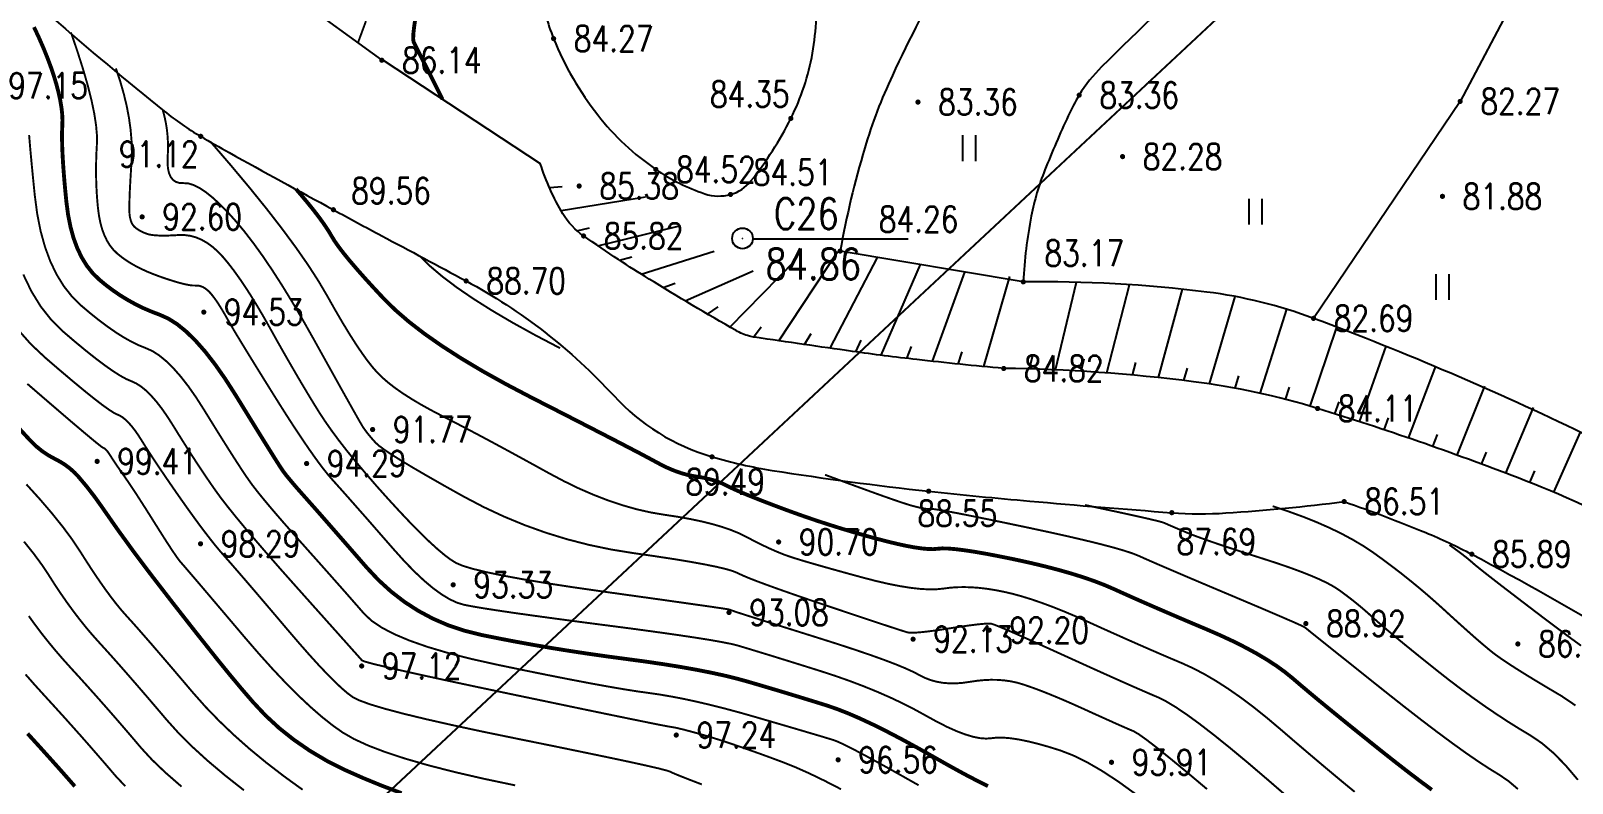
# Model space of a CAD drawing. Extents: x 532522 to 2902776, y -101917278 to 111238625.
# Drawn here: x 1135499 to 1195198, y 3098240 to 3127380 of the extents above; entities that cross this region are included whole.
import ezdxf
from ezdxf.enums import TextEntityAlignment as Align

# ---------------------------------------------------------------- set-up
doc = ezdxf.new("R2010")
doc.units = 0
doc.header["$LTSCALE"] = 1000
doc.header["$MEASUREMENT"] = 0
doc.header["$PDMODE"] = 33
doc.header["$PDSIZE"] = 0.125
doc.layers.get('0').update_dxf_attribs({"linetype": 'CONTINUOUS'})
doc.layers.add('Õ÷μØºìÏß', color=20, linetype='CONTINUOUS')
doc.layers.add('新地形图', color=7, linetype='CONTINUOUS')
doc.styles.add('HZ', font='rs', dxfattribs={"width": 0.8, "bigfont": 'hztxt'})
doc.linetypes.add('10421', pattern='A,2,[150,AAA.SHX,S=1,R=0,X=0,Y=1],1e-11', length=2)

# ---------------------------------------------------------------- blocks, each defined once
blk = doc.blocks.new('GC121')
for p, q in [((-0.5, -0.64), (-0.5, 1.36)), ((0.5, -0.64), (0.5, 1.36)), ((-0.5, -0.64), (-0.5, 0.86))]:
    blk.add_line(p, q)
blk = doc.blocks.new('GC200')
at = {"linetype": 'Continuous', "const_width": 0.2, "flags": 128}
blk.add_lwpolyline([(-0.1, 0, 1), (0.1, 0, 1)], format="xyb", close=True, dxfattribs=at)
blk = doc.blocks.new('GC117')
blk.add_circle((0, 0), 0.8)
blk.add_point((0, 0))
blk = doc.blocks.new('A$C22E77CCE')
at = {"layer": '新地形图', "color": 53, "linetype": 'Continuous'}
for p, q in [((543758, 720876), (254724, 450963)), ((322738, 506156), (318876, 498858)), ((318876, 498858), (313198, 490454)), ((283600, 495519), (284098, 495563)), ((284051, 494627), (287328, 495168)), ((284669, 493847), (285157, 493956)), ((285481, 493264), (288584, 494025)), ((297498, 493524, 84859), (291498, 493524, 84859)), ((286312, 492709), (286795, 492842)), ((287154, 492169), (289980, 493056)), ((290589, 490119), (293115, 492693)), ((292493, 489585), (294774, 493050)), ((294473, 489298), (296312, 492816)), ((301954, 491867), (294861, 493060)), ((296454, 489024), (297977, 492536)), ((288862, 491128), (291487, 492294)), ((298440, 488791), (299693, 492247)), ((300429, 488586), (301438, 492077)), ((288005, 491644), (288476, 491813)), ((303198, 488457), (304013, 491854)), ((305194, 488339), (306070, 491759)), ((307186, 488159), (308121, 491582)), ((289723, 490620), (290136, 490901)), ((309171, 487914), (310159, 491300)), ((311136, 487549), (312157, 490808)), ((291504, 489732), (291808, 490129)), ((293483, 489441), (293734, 489873)), ((295463, 489157), (295677, 489609)), ((313072, 487048), (314096, 490115)), ((297446, 488902), (297631, 489367)), ((299434, 488685), (299590, 489160)), ((302198, 488493), (302311, 488980)), ((314980, 486449), (316016, 489373)), ((304196, 488406), (304317, 488891)), ((306191, 488257), (306318, 488741)), ((308179, 488046), (308315, 488528)), ((316878, 485817), (317928, 488609)), ((310157, 487749), (310302, 488227)), ((312109, 487315), (312263, 487791)), ((318764, 485153), (319831, 487823)), ((314028, 486753), (314190, 487226)), ((315930, 486137), (316102, 486606)), ((320639, 484457), (321719, 487003)), ((317823, 485489), (318003, 485955)), ((322498, 483718), (323543, 486050)), ((319703, 484809), (319894, 485271)), ((321572, 484096), (321772, 484554))]:
    blk.add_line(p, q, dxfattribs=at)
at = {"layer": '新地形图', "color": 53, "linetype": '10421'}
blk.add_line((271577, 504471), (277109, 500451), dxfattribs=at)
at = {"layer": '新地形图', "color": 53, "linetype": 'Continuous', "flags": 128}
for points in [[(545219, 722241), (253262, 449598)], [(301954, 491867), (294861, 493060), (294861, 493060)]]:
    blk.add_lwpolyline(points, dxfattribs=at)
at = {"layer": '新地形图', "color": 53, "linetype": 'Continuous'}
for points, const_width, elevation in [([(263437, 478925), (263679, 478588), (263934, 478250), (264202, 477912), (264483, 477573), (264776, 477234), (265082, 476894), (265399, 476548), (265721, 476191), (266050, 475822), (266386, 475443), (266728, 475052), (267077, 474649), (267432, 474235), (267793, 473810), (268210, 473357), (268730, 472860), (269354, 472317)], 75, 103000), ([(263311, 476663), (263653, 476274), (264020, 475869), (264395, 475459), (264762, 475055), (265121, 474655), (265472, 474261), (265814, 473872), (266148, 473488), (266475, 473110), (266793, 472737), (267174, 472332)], 75, 104000), ([(263391, 474370), (263803, 473918), (264191, 473488), (264557, 473080), (264900, 472693), (265220, 472328)], 150, 105000), ([(276495, 501967), (276348, 501568), (276244, 501287), (276183, 501124)], 75, 86000), ([(263344, 484025), (263876, 483438), (264349, 482885), (264763, 482368), (265119, 481887), (265416, 481441), (265679, 481027), (265930, 480642), (266171, 480286), (266400, 479960), (266619, 479662), (266826, 479394), (267023, 479154), (267208, 478944), (267406, 478726), (267640, 478464), (267909, 478157), (268215, 477806), (268556, 477410), (268933, 476971), (269346, 476486), (269794, 475958), (270281, 475409), (270808, 474864), (271374, 474323), (271981, 473785), (272628, 473252), (273316, 472722), (274043, 472196)], 75, 101000), ([(263380, 487919), (264040, 487349), (264617, 486853), (265109, 486431), (265518, 486085), (265842, 485813), (266083, 485615), (266239, 485493), (266311, 485445), (266342, 485431), (266374, 485411), (266407, 485384), (266440, 485351), (266475, 485312), (266511, 485266), (266547, 485214), (266585, 485155), (266627, 485088), (266677, 485010), (266735, 484922), (266801, 484824), (266875, 484715), (266957, 484596), (267047, 484466), (267145, 484326), (267253, 484169), (267374, 483991), (267506, 483792), (267651, 483571), (267807, 483328), (267976, 483064), (268156, 482779), (268349, 482471), (268539, 482170), (268709, 481902), (268861, 481667), (268993, 481466), (269107, 481298), (269201, 481163), (269277, 481062), (269334, 480994), (269414, 480904), (269558, 480736), (269768, 480491), (270044, 480169), (270384, 479769), (270789, 479292), (271260, 478737), (271795, 478105), (272352, 477461), (272885, 476868), (273395, 476328), (273881, 475841), (274345, 475406), (274784, 475023), (275201, 474692), (275594, 474414), (276032, 474162), (276584, 473908), (277249, 473654), (278027, 473398), (278919, 473142), (279924, 472884), (281042, 472626), (282274, 472367)], 75, 99000), ([(263638, 501736), (263834, 501315), (264009, 500914), (264163, 500533), (264297, 500172), (264412, 499830), (264510, 499505), (264590, 499197), (264654, 498907), (264700, 498633), (264729, 498377), (264741, 498139), (264735, 497917), (264725, 497685), (264724, 497414), (264731, 497103), (264746, 496754), (264770, 496366), (264802, 495940), (264843, 495474), (264892, 494969), (264959, 494463), (265052, 493995), (265171, 493563), (265316, 493169), (265488, 492811), (265686, 492491), (265910, 492207), (266160, 491961), (266427, 491740), (266702, 491533), (266985, 491341), (267275, 491163), (267573, 490999), (267879, 490849), (268193, 490714), (268514, 490592), (268844, 490444), (269185, 490227), (269535, 489942), (269896, 489588), (270268, 489166), (270649, 488675), (271041, 488116), (271443, 487489), (271828, 486864), (272168, 486313), (272463, 485836), (272714, 485433), (272920, 485104), (273081, 484849), (273197, 484668), (273269, 484560), (273326, 484483), (273395, 484392), (273479, 484289), (273576, 484172), (273687, 484041), (273811, 483897), (273949, 483740), (274100, 483570), (274276, 483372), (274489, 483132), (274738, 482849), (275022, 482525), (275343, 482158), (275701, 481749), (276094, 481298), (276524, 480805), (276984, 480315), (277471, 479871), (277984, 479475), (278523, 479126), (279087, 478824), (279678, 478568), (280295, 478360), (280938, 478199), (281601, 478065), (282276, 477935), (282963, 477810), (283663, 477690), (284376, 477575), (285101, 477465), (285838, 477360), (286589, 477260), (287324, 477161), (288015, 477060), (288663, 476956), (289267, 476849), (289828, 476739), (290346, 476627), (290820, 476512), (291251, 476394), (291657, 476275), (292057, 476157), (292453, 476039), (292842, 475922), (293227, 475805), (293605, 475689), (293979, 475574), (294346, 475459), (294730, 475328), (295152, 475163), (295612, 474965), (296109, 474733), (296645, 474467), (297218, 474168), (297829, 473836), (298478, 473470), (299111, 473112), (299673, 472804), (300165, 472547), (300586, 472339)], 150, 95000), ([(265070, 501529), (265323, 500786), (265540, 500101), (265721, 499473), (265865, 498903), (265972, 498390), (266042, 497934), (266077, 497536), (266074, 497196), (266057, 496884), (266046, 496573), (266041, 496263), (266043, 495954), (266051, 495646), (266066, 495338), (266088, 495031), (266116, 494725), (266155, 494431), (266209, 494157), (266278, 493906), (266363, 493676), (266463, 493467), (266578, 493280), (266709, 493115), (266855, 492971), (267015, 492841), (267189, 492715), (267376, 492595), (267577, 492480), (267792, 492371), (268019, 492266), (268261, 492167), (268515, 492072), (268765, 491986), (268993, 491913), (269197, 491851), (269379, 491802), (269538, 491765), (269674, 491740), (269788, 491727), (269879, 491726), (269957, 491726), (270035, 491716), (270111, 491695), (270186, 491663), (270259, 491621), (270331, 491568), (270402, 491505), (270472, 491432), (270542, 491348), (270615, 491254), (270690, 491149), (270768, 491034), (270848, 490909), (270931, 490773), (271017, 490628), (271105, 490472), (271213, 490283), (271356, 490038), (271536, 489738), (271752, 489383), (272004, 488971), (272292, 488505), (272616, 487982), (272977, 487404), (273342, 486824), (273683, 486295), (273999, 485818), (274290, 485391), (274555, 485016), (274795, 484691), (275011, 484419), (275201, 484197), (275394, 483983), (275616, 483734), (275869, 483449), (276151, 483129), (276464, 482774), (276806, 482383), (277178, 481957), (277581, 481496), (277988, 481043), (278377, 480643), (278745, 480297), (279095, 480003), (279425, 479763), (279736, 479575), (280028, 479440), (280300, 479359), (280615, 479299), (281034, 479227), (281556, 479146), (282183, 479053), (282913, 478950), (283748, 478836), (284686, 478711), (285729, 478575), (286767, 478440), (287693, 478314), (288506, 478200), (289207, 478095), (289796, 478002), (290273, 477918), (290637, 477846), (290890, 477783), (291111, 477718), (291382, 477636), (291704, 477538), (292076, 477424), (292498, 477294), (292971, 477147), (293494, 476984), (294067, 476804), (294655, 476613), (295223, 476413), (295770, 476206), (296297, 475991), (296804, 475769), (297291, 475539), (297757, 475300), (298203, 475055), (298623, 474823), (299014, 474626), (299374, 474465), (299704, 474340), (300004, 474250), (300274, 474196), (300514, 474177), (300723, 474193), (300935, 474216), (301181, 474215), (301462, 474191), (301777, 474144), (302126, 474073), (302510, 473979), (302929, 473862), (303382, 473721), (303874, 473532), (304412, 473269), (304995, 472932), (305624, 472521), (306297, 472036)], 75, 94000), ([(266812, 500134), (266977, 499636), (267116, 499149), (267230, 498674), (267318, 498211), (267380, 497759), (267417, 497319), (267428, 496891), (267413, 496474), (267388, 496083), (267367, 495733), (267351, 495423), (267340, 495154), (267333, 494925), (267331, 494737), (267333, 494589), (267339, 494482), (267350, 494398), (267366, 494320), (267386, 494248), (267410, 494182), (267438, 494123), (267471, 494070), (267508, 494022), (267550, 493981), (267596, 493944), (267645, 493909), (267699, 493874), (267756, 493841), (267817, 493810), (267882, 493780), (267951, 493752), (268024, 493725), (268108, 493701), (268212, 493683), (268335, 493670), (268477, 493662), (268639, 493659), (268821, 493661), (269021, 493669), (269242, 493682), (269470, 493682), (269694, 493651), (269915, 493590), (270131, 493499), (270344, 493377), (270553, 493225), (270758, 493042), (270960, 492829), (271163, 492586), (271374, 492312), (271592, 492009), (271818, 491677), (272051, 491314), (272292, 490921), (272540, 490499), (272795, 490047), (273051, 489588), (273301, 489146), (273545, 488721), (273782, 488312), (274013, 487919), (274237, 487543), (274456, 487184), (274668, 486841), (274893, 486496), (275150, 486128), (275438, 485738), (275758, 485326), (276111, 484892), (276495, 484436), (276910, 483957), (277358, 483456), (277805, 482970), (278217, 482534), (278595, 482149), (278940, 481815), (279250, 481532), (279526, 481299), (279768, 481117), (279976, 480985), (280232, 480875), (280617, 480757), (281131, 480631), (281774, 480497), (282547, 480354), (283449, 480204), (284481, 480045), (285641, 479879), (286791, 479718), (287788, 479579), (288634, 479460), (289327, 479361), (289869, 479284), (290259, 479227), (290497, 479190), (290582, 479175), (290596, 479168), (290616, 479160), (290644, 479149), (290679, 479136), (290721, 479122), (290769, 479105), (290825, 479085), (290888, 479064), (290997, 479029), (291191, 478967), (291470, 478878), (291833, 478764), (292281, 478622), (292814, 478455), (293432, 478261), (294134, 478040), (294845, 477814), (295489, 477602), (296065, 477405), (296573, 477223), (297013, 477055), (297385, 476902), (297690, 476763), (297927, 476640), (298136, 476534), (298354, 476448), (298583, 476384), (298822, 476340), (299071, 476318), (299331, 476316), (299600, 476335), (299880, 476375), (300162, 476417), (300436, 476444), (300704, 476456), (300964, 476452), (301218, 476432), (301464, 476397), (301704, 476346), (301936, 476279), (302173, 476199), (302427, 476109), (302696, 476007), (302982, 475893), (303283, 475769), (303601, 475634), (303934, 475487), (304284, 475330), (304628, 475173), (304943, 475031), (305229, 474902), (305487, 474786), (305716, 474684), (305917, 474596), (306089, 474521), (306233, 474460), (306419, 474352), (306720, 474138), (307136, 473819), (307666, 473392), (308311, 472860), (309070, 472221)], 75, 93000), ([(268618, 498542), (268632, 498500), (268696, 498258), (268748, 498011), (268787, 497761), (268813, 497506), (268827, 497248), (268828, 496986), (268817, 496719), (268811, 496469), (268828, 496253), (268870, 496072), (268936, 495926), (269025, 495815), (269138, 495739), (269275, 495698), (269436, 495692), (269619, 495680), (269821, 495618), (270043, 495508), (270285, 495349), (270546, 495141), (270827, 494885), (271128, 494580), (271448, 494226), (271785, 493823), (272133, 493371), (272495, 492870), (272868, 492319), (273254, 491719), (273652, 491069), (274063, 490371), (274485, 489623), (274890, 488894), (275246, 488254), (275553, 487703), (275812, 487241), (276022, 486867), (276183, 486582), (276295, 486386), (276359, 486279), (276402, 486213), (276450, 486144), (276505, 486070), (276565, 485992), (276632, 485910), (276704, 485824), (276783, 485734), (276868, 485639), (276998, 485522), (277213, 485363), (277512, 485164), (277897, 484924), (278366, 484642), (278920, 484320), (279559, 483956), (280283, 483551), (281056, 483145), (281843, 482777), (282644, 482446), (283458, 482154), (284286, 481899), (285128, 481682), (285984, 481503), (286854, 481362), (287684, 481243), (288421, 481131), (289066, 481024), (289617, 480924), (290076, 480831), (290442, 480744), (290715, 480663), (290895, 480588), (291066, 480506), (291311, 480402), (291629, 480277), (292022, 480131), (292488, 479963), (293028, 479773), (293642, 479562), (294330, 479330), (295013, 479101), (295613, 478900), (296130, 478728), (296564, 478584), (296915, 478469), (297182, 478382), (297367, 478323), (297468, 478292), (297546, 478281), (297660, 478278), (297811, 478284), (297998, 478299), (298221, 478323), (298480, 478356), (298775, 478398), (299107, 478449), (299439, 478500), (299733, 478543), (299991, 478577), (300211, 478603), (300395, 478621), (300542, 478631), (300652, 478632), (300725, 478624), (300816, 478595), (300981, 478531), (301220, 478431), (301532, 478297), (301918, 478127), (302377, 477921), (302910, 477681), (303517, 477405), (304137, 477123), (304711, 476863), (305238, 476626), (305718, 476411), (306152, 476219), (306540, 476049), (306880, 475901), (307175, 475776), (307478, 475626), (307846, 475405), (308279, 475114), (308777, 474751), (309339, 474317), (309966, 473813), (310659, 473237), (311416, 472590), (312169, 471939)], 75, 92000)]:
    blk.add_lwpolyline(points, dxfattribs=dict(at, const_width=const_width, elevation=elevation))
at = {"layer": '新地形图', "color": 53, "linetype": 'Continuous', "flags": 128}
for points, const_width in [([(263253, 481806), (263622, 481346), (263939, 480916), (264204, 480519), (264443, 480144), (264684, 479783), (264925, 479437), (265167, 479105), (265410, 478787), (265654, 478483), (265899, 478194), (266145, 477919), (266402, 477637), (266681, 477327), (266980, 476990), (267300, 476624), (267642, 476231), (268005, 475810), (268389, 475361), (268794, 474884), (269245, 474383), (269769, 473862), (270364, 473320), (271031, 472758), (271770, 472175)], 75), ([(263018, 490018), (263514, 489458), (264075, 488930), (264637, 488447), (265138, 488023), (265578, 487659), (265957, 487354), (266275, 487109), (266532, 486924), (266727, 486798), (266862, 486732), (266968, 486684), (267077, 486615), (267189, 486523), (267304, 486410), (267423, 486275), (267545, 486118), (267671, 485939), (267799, 485738), (267938, 485517), (268092, 485276), (268262, 485015), (268448, 484735), (268651, 484435), (268869, 484116), (269103, 483777), (269353, 483419), (269605, 483063), (269844, 482732), (270070, 482424), (270284, 482141), (270485, 481881), (270672, 481646), (270848, 481436), (271010, 481249), (271185, 481052), (271396, 480810), (271646, 480522), (271933, 480189), (272257, 479810), (272618, 479387), (273017, 478918), (273453, 478403), (273890, 477893), (274293, 477434), (274662, 477028), (274996, 476675), (275295, 476374), (275560, 476125), (275790, 475928), (275986, 475784), (276242, 475656), (276653, 475506), (277219, 475336), (277940, 475144), (278815, 474932), (279846, 474699), (281032, 474444), (282373, 474169), (283706, 473899), (284868, 473660), (285860, 473454), (286682, 473280), (287334, 473137), (287815, 473026), (288125, 472947), (288266, 472900), (288359, 472856), (288530, 472783), (288778, 472684), (289103, 472557), (289505, 472402)], 75), ([(263223, 492155), (263538, 491500), (263900, 490912), (264311, 490392), (264770, 489940), (265234, 489544), (265659, 489193), (266047, 488886), (266396, 488624), (266708, 488406), (266981, 488232), (267216, 488103), (267413, 488019), (267593, 487937), (267779, 487819), (267971, 487663), (268168, 487470), (268371, 487239), (268580, 486971), (268794, 486665), (269014, 486322), (269234, 485966), (269451, 485622), (269662, 485289), (269870, 484968), (270074, 484658), (270273, 484360), (270468, 484074), (270659, 483800), (270873, 483505), (271140, 483160), (271458, 482764), (271828, 482318), (272250, 481821), (272723, 481272), (273249, 480673), (273826, 480024), (274393, 479389), (274888, 478835), (275311, 478362), (275662, 477969), (275940, 477657), (276146, 477426), (276280, 477276), (276341, 477206), (276456, 477160), (276747, 477079), (277215, 476965), (277861, 476816), (278683, 476633), (279683, 476416), (280860, 476165), (282214, 475880), (283572, 475597), (284759, 475349), (285776, 475138), (286623, 474964), (287300, 474826), (287806, 474724), (288143, 474659), (288309, 474630), (288401, 474616), (288517, 474593), (288655, 474561), (288816, 474522), (288999, 474474), (289206, 474418), (289435, 474354), (289687, 474281), (289963, 474198), (290266, 474103), (290594, 473995), (290948, 473875), (291328, 473743), (291733, 473599), (292165, 473442), (292622, 473272), (293117, 473075), (293661, 472833), (294254, 472547), (294896, 472217)], 75), ([(263449, 497555), (263488, 497087), (263538, 496541), (263598, 495916), (263669, 495213), (263763, 494496), (263895, 493832), (264064, 493221), (264270, 492662), (264513, 492155), (264793, 491701), (265110, 491300), (265465, 490950), (265830, 490642), (266181, 490363), (266516, 490114), (266836, 489893), (267141, 489702), (267430, 489541), (267704, 489408), (267963, 489305), (268219, 489191), (268482, 489023), (268753, 488802), (269032, 488529), (269320, 488202), (269615, 487823), (269918, 487391), (270228, 486905), (270531, 486415), (270809, 485968), (271063, 485563), (271292, 485201), (271497, 484881), (271677, 484605), (271833, 484371), (271964, 484180), (272099, 483994), (272268, 483776), (272468, 483527), (272702, 483245), (272968, 482931), (273267, 482585), (273599, 482207), (273963, 481797), (274335, 481380), (274689, 480983), (275024, 480606), (275342, 480247), (275642, 479908), (275923, 479588), (276187, 479287), (276432, 479006), (276720, 478737), (277109, 478475), (277599, 478220), (278192, 477971), (278885, 477728), (279681, 477492), (280578, 477263), (281576, 477040), (282586, 476831), (283517, 476642), (284370, 476474), (285143, 476327), (285838, 476200), (286454, 476094), (286991, 476009), (287449, 475945), (287880, 475883), (288337, 475805), (288820, 475712), (289327, 475602), (289860, 475477), (290419, 475335), (291002, 475178), (291612, 475004), (292203, 474832), (292733, 474677), (293202, 474539), (293609, 474419), (293955, 474317), (294240, 474232), (294463, 474164), (294626, 474114), (294805, 474043), (295081, 473913), (295453, 473723), (295921, 473474), (296485, 473166), (297145, 472798), (297901, 472371)], 75), ([(278867, 504538), (278719, 503797), (278594, 503148), (278492, 502589), (278415, 502122), (278361, 501746), (278330, 501461), (278324, 501267), (278340, 501165), (278383, 501080), (278454, 500940), (278552, 500745), (278678, 500494), (278832, 500189), (279014, 499828), (279224, 499411), (279462, 498940)], 150), ([(270477, 497294), (271270, 496373), (271998, 495502), (272662, 494680), (273260, 493907), (273793, 493184), (274262, 492510), (274665, 491885), (275003, 491310), (275301, 490782), (275583, 490299), (275849, 489861), (276099, 489468), (276334, 489120), (276552, 488817), (276755, 488560), (276942, 488347), (277138, 488155), (277366, 487958), (277626, 487757), (277919, 487552), (278245, 487343), (278603, 487129), (278994, 486911), (279417, 486689), (279867, 486458), (280336, 486214), (280825, 485956), (281334, 485685), (281862, 485400), (282410, 485102), (282978, 484791), (283566, 484466), (284159, 484151), (284743, 483867), (285319, 483617), (285886, 483398), (286444, 483212), (286993, 483057), (287534, 482935), (288066, 482846), (288577, 482768), (289054, 482683), (289497, 482589), (289907, 482488), (290283, 482378), (290625, 482261), (290934, 482135), (291208, 482002), (291460, 481869), (291701, 481747), (291930, 481635), (292147, 481533), (292354, 481442), (292548, 481360), (292731, 481289), (292903, 481229), (293092, 481167), (293328, 481095), (293611, 481010), (293940, 480915), (294315, 480808), (294738, 480690), (295206, 480560), (295722, 480419), (296242, 480284), (296727, 480172), (297175, 480084), (297586, 480018), (297962, 479976), (298301, 479957), (298604, 479962), (298870, 479989), (299124, 480022), (299388, 480041), (299662, 480046), (299947, 480038), (300242, 480016), (300547, 479980), (300863, 479930), (301189, 479867), (301530, 479788), (301892, 479689), (302274, 479571), (302676, 479433), (303099, 479276), (303542, 479099), (304006, 478903), (304490, 478687), (304979, 478465), (305458, 478250), (305926, 478041), (306385, 477838), (306833, 477642), (307271, 477452), (307699, 477269), (308117, 477092), (308537, 476900), (308972, 476673), (309422, 476409), (309887, 476110), (310367, 475775), (310863, 475404), (311373, 474997), (311898, 474554), (312422, 474103), (312930, 473669), (313420, 473254), (313894, 472856), (314350, 472476), (314789, 472115)], 75), ([(273784, 495465), (274026, 495184), (274248, 494918), (274450, 494667), (274633, 494431), (274795, 494211), (274938, 494005), (275061, 493815), (275165, 493639), (275278, 493454), (275431, 493236), (275624, 492983), (275857, 492697), (276130, 492377), (276443, 492023), (276796, 491636), (277188, 491215), (277639, 490772), (278164, 490319), (278764, 489856), (279440, 489384), (280190, 488901), (281015, 488409), (281916, 487907), (282891, 487395), (283853, 486904), (284714, 486463), (285474, 486072), (286132, 485733), (286689, 485443), (287145, 485205), (287499, 485016), (287753, 484879), (287954, 484772), (288152, 484676), (288347, 484591), (288539, 484517), (288728, 484453), (288915, 484401), (289098, 484360), (289278, 484329), (289454, 484302), (289623, 484269), (289785, 484231), (289940, 484188), (290088, 484140), (290229, 484087), (290364, 484028), (290491, 483964), (290634, 483892), (290815, 483809), (291033, 483714), (291288, 483608), (291581, 483490), (291911, 483360), (292279, 483220), (292684, 483067), (293110, 482912), (293540, 482760), (293975, 482612), (294414, 482469), (294857, 482329), (295305, 482194), (295756, 482063), (296213, 481936), (296651, 481821), (297051, 481724), (297412, 481645), (297734, 481585), (298017, 481544), (298262, 481521), (298467, 481516), (298633, 481530), (298809, 481544), (299042, 481539), (299333, 481515), (299682, 481472), (300088, 481410), (300552, 481329), (301073, 481229), (301652, 481111), (302244, 480981), (302802, 480847), (303328, 480710), (303821, 480569), (304281, 480425), (304708, 480277), (305102, 480125), (305463, 479970), (305821, 479808), (306205, 479636), (306615, 479455), (307051, 479265), (307514, 479065), (308002, 478855), (308517, 478636), (309059, 478408), (309595, 478174), (310098, 477940), (310565, 477704), (310998, 477469), (311395, 477232), (311759, 476995), (312087, 476757), (312381, 476519), (312676, 476266), (313008, 475986), (313377, 475679), (313784, 475344), (314228, 474982), (314709, 474592), (315228, 474175), (315783, 473730), (316339, 473291), (316857, 472888), (317337, 472523), (317779, 472196)], 150), ([(278581, 492866), (278980, 492476), (279460, 492070), (280019, 491648), (280659, 491211), (281378, 490757), (282177, 490287), (283055, 489802), (284014, 489300)], 75), ([(294275, 484397), (294942, 484149), (295539, 483929), (296065, 483737), (296522, 483573), (296909, 483437), (297225, 483329), (297472, 483249), (297649, 483196), (297784, 483161), (297908, 483131), (298019, 483106), (298119, 483088), (298206, 483075), (298282, 483068), (298345, 483066), (298396, 483071), (298494, 483066), (298697, 483037), (299004, 482983), (299417, 482906), (299934, 482804), (300557, 482678), (301284, 482528), (302116, 482354), (302958, 482173), (303713, 482005), (304382, 481849), (304965, 481705), (305462, 481574), (305873, 481454), (306197, 481347), (306436, 481252), (306662, 481150), (306951, 481023), (307303, 480870), (307718, 480692), (308194, 480488), (308734, 480259), (309336, 480004), (310001, 479724), (310654, 479448), (311223, 479207), (311708, 479000), (312108, 478827), (312424, 478690), (312655, 478586), (312801, 478518), (312863, 478483), (312929, 478430), (313086, 478303), (313334, 478104), (313674, 477832), (314106, 477487), (314629, 477070), (315244, 476579), (315950, 476015), (316677, 475440), (317355, 474913), (317983, 474436), (318562, 474007), (319092, 473626), (319572, 473295), (320003, 473013), (320385, 472779), (320745, 472535), (321113, 472222)], 75), ([(304346, 483225), (305023, 483081), (305617, 482954), (306126, 482843), (306551, 482748), (306892, 482670), (307148, 482608), (307321, 482563), (307409, 482534), (307463, 482510), (307533, 482479), (307620, 482441), (307723, 482397), (307842, 482346), (307978, 482288), (308130, 482224), (308298, 482153), (308498, 482072), (308746, 481979), (309042, 481873), (309385, 481753), (309776, 481621), (310215, 481477), (310701, 481319), (311235, 481148), (311769, 480975), (312255, 480808), (312693, 480648), (313083, 480494), (313425, 480347), (313719, 480207), (313965, 480073), (314162, 479947), (314335, 479822), (314505, 479695), (314672, 479566), (314837, 479435), (314999, 479302), (315158, 479167), (315315, 479030), (315470, 478890), (315643, 478735), (315855, 478550), (316107, 478337), (316398, 478094), (316729, 477822), (317099, 477521), (317508, 477191), (317958, 476831), (318425, 476464), (318888, 476112), (319349, 475774), (319805, 475450), (320259, 475141), (320708, 474846), (321155, 474566), (321598, 474300), (322043, 473999), (322498, 473612), (322961, 473139), (323434, 472581)], 75), ([(311615, 483180), (312216, 482980), (312785, 482773), (313322, 482558), (313827, 482336), (314301, 482105), (314742, 481867), (315152, 481622), (315530, 481368), (315889, 481109), (316243, 480844), (316592, 480576), (316935, 480303), (317273, 480026), (317605, 479744), (317932, 479458), (318254, 479167), (318562, 478885), (318849, 478625), (319114, 478387), (319358, 478170), (319580, 477976), (319781, 477804), (319961, 477653), (320119, 477524), (320290, 477395), (320509, 477241), (320774, 477064), (321087, 476863), (321447, 476638), (321854, 476390), (322309, 476118), (322811, 475821), (323341, 475462)], 75), ([(318462, 481677), (318615, 481567), (318757, 481464), (318887, 481368), (319005, 481278), (319112, 481194), (319207, 481117), (319290, 481047), (319361, 480983), (319460, 480899), (319623, 480766), (319852, 480585), (320146, 480355), (320505, 480077), (320930, 479751), (321419, 479377), (321974, 478954), (322542, 478525), (323069, 478133), (323557, 477776)], 75)]:
    blk.add_lwpolyline(points, dxfattribs=dict(at, const_width=const_width))
at = {"layer": '新地形图', "color": 53, "linetype": '10421', "flags": 128}
for points in [[(248720, 521857, 0.034933), (248865, 519337, 0.050118), (249263, 517622, 0.025851), (250697, 514023, 0.087295), (251354, 513073, 0.044869), (254341, 510548, -0.028398), (259182, 506721, -0.002536), (262444, 503797, 0.004435), (264315, 502133, 0.010757), (268686, 498476, 0.035841), (270096, 497505, 0.006616), (271192, 496879, 0.00181), (275235, 494662, 0.002139), (277105, 493655, -0.001224), (280375, 491903, -0.083292), (286091, 487461, 0.135917), (289900, 485091, 0.032293), (292224, 484566, 0.012555), (298290, 483760, 0.004748), (302207, 483376, 0.003386), (307707, 482928, 0.034776), (309801, 482917, 0.015804), (314383, 483359), (314383, 483359, -0.013962), (317540, 482159, -0.023886), (319327, 481321, -0.014165), (325165, 478018, -0.037771), (327216, 476558, -0.092101), (329604, 473682, 0.076395), (332365, 470137, 0.047901), (335383, 467790, -0.055688), (337949, 465731, -0.066094), (340744, 462064, 0.059501), (343791, 457954, 0.019854), (346919, 454895, 0.043769), (348504, 453698, 0.040735), (351343, 452227, -0.022418), (356588, 449748, -0.012347), (362082, 446667, -0.016617), (366025, 444146, -0.073292), (369056, 441330, -0.066066), (371429, 437408, -0.050129), (371855, 436087, -0.025321), (372295, 433380, -0.124597), (371744, 429393, -0.102297), (369032, 425337)], [(307870, 509872, 0.032103), (305061, 508822, 0.044397), (303167, 507761, 0.015624), (300404, 505744, 0.050043), (299629, 505006, 0.054754), (299014, 504105, 0.012555), (296885, 499864, 0.037749), (295813, 497054, 0.02763), (294861, 493060)], [(315263, 508352, 0.022896), (311680, 506168, 0.034728), (309496, 504466, 0.013186), (304989, 500198, 0.058682), (304121, 499101, 0.030449), (303696, 498305, 0.011987), (302791, 496201, 0.047881), (302265, 494413, 0.034771), (301954, 491867)]]:
    blk.add_lwpolyline(points, format="xyb", dxfattribs=at)
at = {"layer": '新地形图', "color": 53, "linetype": 'Continuous', "const_width": 150, "flags": 128}
blk.add_lwpolyline([(262913, 486358, 0.004598), (263502, 485715, 0.092725), (264472, 484998, -0.10053), (265358, 484323, -0.029911), (266268, 483149, 0.013721), (268167, 480529, 0.005151), (270751, 477231, 0.010163), (272112, 475601, 0.054516), (273690, 474142, 0.05108), (275662, 472972, 0.021916), (277877, 472064, 0.009534)], format="xyb", dxfattribs=at)
at = {"layer": '新地形图', "color": 53, "linetype": '10421', "flags": 128}
blk.add_lwpolyline([(292952, 498198, 0.072654), (293792, 500725, 0.071305), (293882, 503437, 0.233851), (291806, 506686, 0.18886), (287184, 507478, 0.102255), (284162, 506173, 0.205235), (283271, 504735, 0.07301), (283265, 503137, 0.060849), (283763, 501289, 0.069752), (285473, 498332, 0.077323), (287723, 496223, 0.06897), (289619, 495281, 0.148784), (290616, 495254, 0.159442), (291405, 495775, 0.051285)], format="xyb", close=True, dxfattribs=at)
blk.add_lwpolyline([(277159, 500451), (283249, 496455)], dxfattribs=at)
at = {"layer": '新地形图', "color": 53, "linetype": 'Continuous', "flags": 128}
for points in [[(301198, 488514, -0.0052), (297828, 488858, -0.007023), (295340, 489175, -0.001738), (291561, 489723, -0.030296), (291346, 489768, -0.062248), (290829, 489982, -0.008867), (287460, 491979, -0.007255), (286283, 492729, -0.006179), (284925, 493646, -0.107017), (284121, 494507, -0.058629), (283249, 496455)], [(332026, 476558, 0.035059), (328333, 480466, 0.067405), (326031, 482072, 0.026562), (321120, 484273, 0.017388), (313353, 486963, 0.04296), (308552, 488000, 0.028602), (301198, 488514)]]:
    blk.add_lwpolyline(points, format="xyb", dxfattribs=at)
at = {"layer": '新地形图', "color": 53, "linetype": 'Continuous'}
for centre, radius, start, end in [((302680, 440695), 51176, 82.83736, 90.81285), ((306775, 473280), 18336, 69.49367, 82.83736), ((269288, 373049), 125348, 66.87633, 69.49367), ((271016, 377097), 120946, 64.21179, 66.87633)]:
    blk.add_arc(centre, radius, start, end, dxfattribs=at)
at = {"layer": '新地形图', "color": 53, "linetype": 'Continuous', "xscale": 500, "yscale": 500}
for name, p, zscale in [('GC200', (283763, 501289, 84273), 1000), ('GC200', (277109, 500451, 86140), 1000), ('GC200', (304121, 499101, 83362), 1000), ('GC200', (297876, 498832, 83360), 500), ('GC200', (318876, 498858, 82274), 1000), ('GC200', (292952, 498198, 84348), 1000), ('GC200', (270096, 497505, 91115), 1000), ('GC121', (299861, 496867), 1000), ('GC200', (305801, 496720, 82280), 500), ('GC200', (287723, 496223, 84515), 1000), ('GC200', (284753, 495580, 85383), 1000), ('GC200', (290616, 495254, 84511), 1000), ('GC121', (310956, 494406), 1000), ('GC200', (318189, 495180, 81880), 500), ('GC200', (267827, 494385, 92601), 1000), ('GC200', (275235, 494662, 89561), 1000), ('GC200', (284925, 493646, 85820), 1000), ('GC117', (291079, 493551, 84859), 500), ('GC200', (294861, 493060, 84262), 1000), ('GC200', (280375, 491903, 88699), 1000), ('GC200', (301954, 491867, 83172), 1000), ('GC121', (318198, 491487), 1000), ('GC200', (270214, 490696, 94527), 1000), ('GC200', (313198, 490454, 82688), 1000), ('GC200', (301198, 488514, 84822), 1000), ('GC200', (313353, 486963, 84107), 1000), ('GC200', (276753, 486148, 91767), 1000), ('GC200', (266084, 484915, 99412), 1000), ('GC200', (274197, 484831, 94289), 1000), ('GC200', (289900, 485091, 89487), 1000), ('GC200', (298290, 483760, 88553), 1000), ('GC200', (307707, 482928, 87693), 1000), ('GC200', (314383, 483359, 86509), 1000), ('GC200', (270089, 481723, 98289), 1000), ('GC200', (292479, 481793, 90703), 1000), ('GC200', (319327, 481321, 85892), 1000), ('GC200', (279874, 480134, 93332), 1000), ('GC200', (290557, 479062, 93080), 1000), ('GC200', (300633, 478380, 92197), 1000), ('GC200', (312900, 478635, 88923), 1000), ('GC200', (297686, 478027, 92125), 1000), ('GC200', (321111, 477843, 86541), 1000), ('GC200', (276330, 476989, 97121), 1000), ('GC200', (288515, 474315, 97240), 1000), ('GC200', (294783, 473356, 96564), 1000), ('GC200', (305373, 473260, 93912), 1000)]:
    blk.add_blockref(name, p, dxfattribs=dict(at, zscale=zscale))
at = {"layer": '新地形图', "color": 53, "linetype": 'Continuous', "style": 'HZ', "width": 0.8}
for s, height, p in [('84.27', 1000, (286088, 501289)), ('86.14', 1000, (279434, 500451)), ('97.15', 1000, (264182, 499468)), ('84.35', 1000, (291362, 499140)), ('83.36', 1000, (300201, 498832)), ('83.36', 1000, (306446, 499101)), ('82.27', 1000, (321201, 498858)), ('91.12', 1000, (268469, 496816)), ('84.52', 1000, (290048, 496223)), ('82.28', 1000, (308126, 496720)), ('84.51', 1000, (293022, 496111)), ('89.56', 1000, (277468, 495396)), ('85.38', 1000, (287078, 495580)), ('81.88', 1000, (320514, 495180)), ('C26', 1200, (293552, 494508)), ('92.60', 1000, (270152, 494385)), ('84.26', 1000, (297901, 494292)), ('85.82', 1000, (287250, 493646)), ('84.86', 1200, (293822, 492559)), ('83.17', 1000, (304315, 492978)), ('88.70', 1000, (282700, 491903)), ('94.53', 1000, (272539, 490696)), ('82.69', 1000, (315523, 490454)), ('84.82', 1000, (303523, 488514)), ('84.11', 1000, (315678, 486963)), ('91.77', 1000, (279078, 486148)), ('99.41', 1000, (268409, 484915)), ('94.29', 1000, (276522, 484831)), ('89.49', 1000, (290412, 484124)), ('86.51', 1000, (316708, 483359)), ('88.55', 1000, (299402, 482901)), ('98.29', 1000, (272414, 481723)), ('90.70', 1000, (294804, 481793)), ('87.69', 1000, (309434, 481807)), ('85.89', 1000, (321652, 481321)), ('93.33', 1000, (282199, 480134)), ('93.08', 1000, (292882, 479062)), ('92.20', 1000, (302958, 478380)), ('88.92', 1000, (315225, 478635)), ('92.13', 1000, (300011, 478027)), ('86.54', 1000, (323436, 477843)), ('97.12', 1000, (278655, 476989)), ('97.24', 1000, (290840, 474315)), ('96.56', 1000, (297108, 473356)), ('93.91', 1000, (307698, 473260))]:
    blk.add_text(s, height=height, dxfattribs=at).set_placement(p, align=Align.MIDDLE)

msp = doc.modelspace()

# ---------------------------------------------------------------- block references
at = {"layer": 'Õ÷μØºìÏß', "color": 1, "linetype": 'Continuous'}
msp.add_blockref('A$C22E77CCE', (871984, 2625789), dxfattribs=at)

doc.saveas('drawing.dxf')
